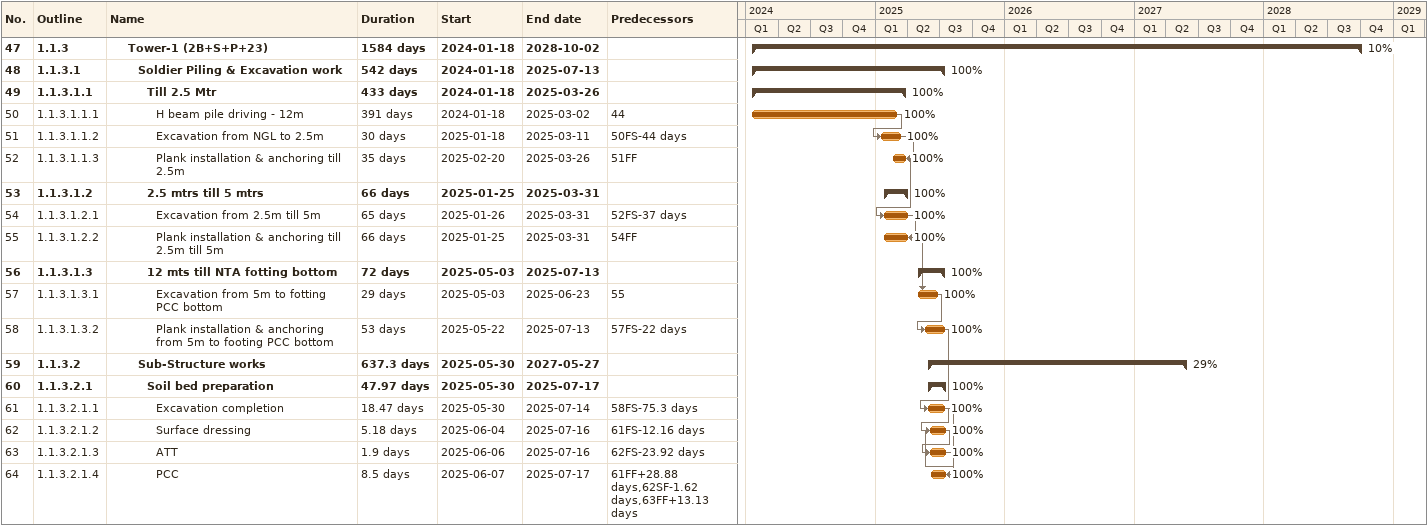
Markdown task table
| ID | WBS | Task | Duration | Start | Finish | Predecessors | % complete |
|---|---|---|---|---|---|---|---|
| 47 | 1.1.3 | **Tower-1 (2B+S+P+23)** | 1584d | 2024-01-18 | 2028-10-02 |  | 10 |
| 48 | 1.1.3.1 | **Soldier Piling & Excavation work** | 542d | 2024-01-18 | 2025-07-13 |  | 100 |
| 49 | 1.1.3.1.1 | **Till 2.5 Mtr** | 433d | 2024-01-18 | 2025-03-26 |  | 100 |
| 50 | 1.1.3.1.1.1 | H beam pile driving - 12m | 391d | 2024-01-18 | 2025-03-02 | 44 | 100 |
| 51 | 1.1.3.1.1.2 | Excavation from NGL to 2.5m | 30d | 2025-01-18 | 2025-03-11 | 50FS-44d | 100 |
| 52 | 1.1.3.1.1.3 | Plank installation & anchoring till 2.5m | 35d | 2025-02-20 | 2025-03-26 | 51FF | 100 |
| 53 | 1.1.3.1.2 | **2.5 mtrs till 5 mtrs** | 66d | 2025-01-25 | 2025-03-31 |  | 100 |
| 54 | 1.1.3.1.2.1 | Excavation from 2.5m till 5m | 65d | 2025-01-26 | 2025-03-31 | 52FS-37d | 100 |
| 55 | 1.1.3.1.2.2 | Plank installation & anchoring till 2.5m till 5m | 66d | 2025-01-25 | 2025-03-31 | 54FF | 100 |
| 56 | 1.1.3.1.3 | **12 mts till NTA fotting bottom** | 72d | 2025-05-03 | 2025-07-13 |  | 100 |
| 57 | 1.1.3.1.3.1 | Excavation from 5m to fotting PCC bottom | 29d | 2025-05-03 | 2025-06-23 | 55 | 100 |
| 58 | 1.1.3.1.3.2 | Plank installation & anchoring from 5m to footing PCC bottom | 53d | 2025-05-22 | 2025-07-13 | 57FS-22d | 100 |
| 59 | 1.1.3.2 | **Sub-Structure works** | 637.3d | 2025-05-30 | 2027-05-27 |  | 29 |
| 60 | 1.1.3.2.1 | **Soil bed preparation** | 47.97d | 2025-05-30 | 2025-07-17 |  | 100 |
| 61 | 1.1.3.2.1.1 | Excavation completion | 18.47d | 2025-05-30 | 2025-07-14 | 58FS-75.3d | 100 |
| 62 | 1.1.3.2.1.2 | Surface dressing | 5.18d | 2025-06-04 | 2025-07-16 | 61FS-12.16d | 100 |
| 63 | 1.1.3.2.1.3 | ATT | 1.9d | 2025-06-06 | 2025-07-16 | 62FS-23.92d | 100 |
| 64 | 1.1.3.2.1.4 | PCC | 8.5d | 2025-06-07 | 2025-07-17 | 61FF+28.88d, 62SF-1.62d, 63FF+13.13d | 100 |
